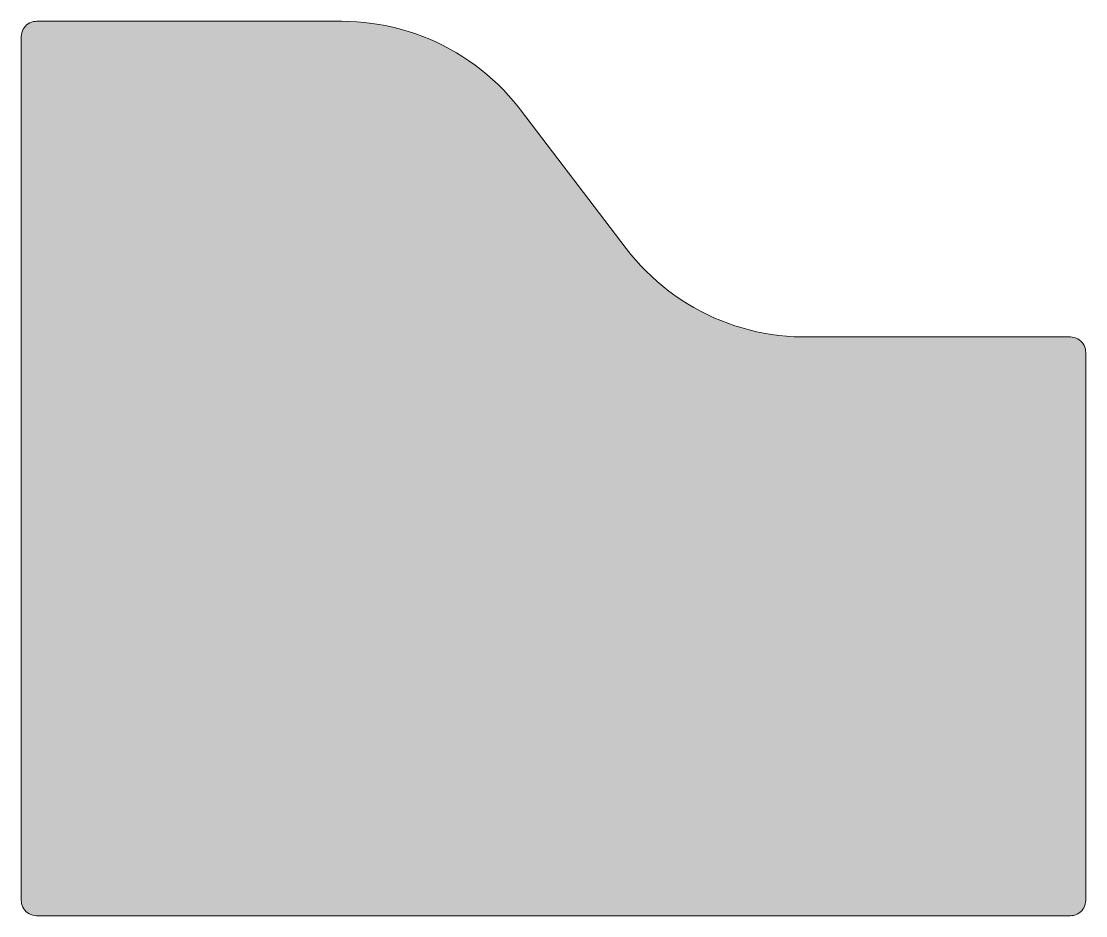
# Model space of a CAD drawing. Header units: inches. Extents: x -0.09 to 3.1, y -2.24 to 0.44.
import ezdxf

# ---------------------------------------------------------------- set-up
doc = ezdxf.new("R2010")
doc.units = ezdxf.units.IN
doc.header["$MEASUREMENT"] = 0
doc.layers.add('F.Mask', color=7, linetype='Continuous', lineweight=0)

msp = doc.modelspace()

# ---------------------------------------------------------------- hatches: boundary and pattern name
at = {"layer": 'F.Mask', "true_color": 0x010101, "transparency": 33554687}
h = msp.add_hatch(color=18, dxfattribs=at)
h.dxf.hatch_style = 2
edge = h.paths.add_edge_path()
edge.add_spline(control_points=[(0.8918, 0.4383), (0.8918, 0.4383), (0.9146, 0.4372), (0.9146, 0.4372), (0.9146, 0.4372), (0.9373, 0.4352), (0.9373, 0.4352), (0.9373, 0.4352), (0.9598, 0.4325), (0.9598, 0.4325), (0.9598, 0.4325), (0.9822, 0.4291), (0.9822, 0.4291), (0.9822, 0.4291), (1.0043, 0.4249), (1.0043, 0.4249), (1.0043, 0.4249), (1.0263, 0.42), (1.0263, 0.42), (1.0263, 0.42), (1.0481, 0.4144), (1.0481, 0.4144), (1.0481, 0.4144), (1.0697, 0.4081), (1.0697, 0.4081), (1.0697, 0.4081), (1.091, 0.401), (1.091, 0.401), (1.091, 0.401), (1.1119, 0.3933), (1.1119, 0.3933), (1.1119, 0.3933), (1.1327, 0.3849), (1.1327, 0.3849), (1.1327, 0.3849), (1.1531, 0.3757), (1.1531, 0.3757), (1.1531, 0.3757), (1.1732, 0.366), (1.1732, 0.366), (1.1732, 0.366), (1.193, 0.3555), (1.193, 0.3555), (1.193, 0.3555), (1.2125, 0.3444), (1.2125, 0.3444), (1.2125, 0.3444), (1.2315, 0.3327), (1.2315, 0.3327), (1.2315, 0.3327), (1.2502, 0.3203), (1.2502, 0.3203), (1.2502, 0.3203), (1.2685, 0.3073), (1.2685, 0.3073), (1.2685, 0.3073), (1.2863, 0.2936), (1.2863, 0.2936), (1.2863, 0.2936), (1.3038, 0.2794), (1.3038, 0.2794), (1.3038, 0.2794), (1.3208, 0.2646), (1.3208, 0.2646), (1.3208, 0.2646), (1.3373, 0.2491), (1.3373, 0.2491), (1.3373, 0.2491), (1.3533, 0.2331), (1.3533, 0.2331), (1.3533, 0.2331), (1.3688, 0.2164), (1.3688, 0.2164), (1.3688, 0.2164), (1.3837, 0.1993), (1.3837, 0.1993), (1.3837, 0.1993), (1.3982, 0.1815), (1.3982, 0.1815), (1.3982, 0.1815), (1.4043, 0.1736), (1.4043, 0.1736), (1.4043, 0.1736), (1.7206, -0.2411), (1.7206, -0.2411), (1.7206, -0.2411), (1.7348, -0.2591), (1.7348, -0.2591), (1.7348, -0.2591), (1.7495, -0.2765), (1.7495, -0.2765), (1.7495, -0.2765), (1.7648, -0.2934), (1.7648, -0.2934), (1.7648, -0.2934), (1.7806, -0.3097), (1.7806, -0.3097), (1.7806, -0.3097), (1.7969, -0.3254), (1.7969, -0.3254), (1.7969, -0.3254), (1.8136, -0.3405), (1.8136, -0.3405), (1.8136, -0.3405), (1.8309, -0.355), (1.8309, -0.355), (1.8309, -0.355), (1.8486, -0.3689), (1.8486, -0.3689), (1.8486, -0.3689), (1.8667, -0.3822), (1.8667, -0.3822), (1.8667, -0.3822), (1.8852, -0.3949), (1.8852, -0.3949), (1.8852, -0.3949), (1.9041, -0.4069), (1.9041, -0.4069), (1.9041, -0.4069), (1.9233, -0.4183), (1.9233, -0.4183), (1.9233, -0.4183), (1.943, -0.429), (1.943, -0.429), (1.943, -0.429), (1.963, -0.4391), (1.963, -0.4391), (1.963, -0.4391), (1.9832, -0.4485), (1.9832, -0.4485), (1.9832, -0.4485), (2.0039, -0.4572), (2.0039, -0.4572), (2.0039, -0.4572), (2.0248, -0.4652), (2.0248, -0.4652), (2.0248, -0.4652), (2.046, -0.4726), (2.046, -0.4726), (2.046, -0.4726), (2.0674, -0.4792), (2.0674, -0.4792), (2.0674, -0.4792), (2.0891, -0.4852), (2.0891, -0.4852), (2.0891, -0.4852), (2.111, -0.4904), (2.111, -0.4904), (2.111, -0.4904), (2.133, -0.4949), (2.133, -0.4949), (2.133, -0.4949), (2.1553, -0.4986), (2.1553, -0.4986), (2.1553, -0.4986), (2.1778, -0.5016), (2.1778, -0.5016), (2.1778, -0.5016), (2.2004, -0.5039), (2.2004, -0.5039), (2.2004, -0.5039), (2.2232, -0.5054), (2.2232, -0.5054), (2.2232, -0.5054), (2.246, -0.5061), (2.246, -0.5061), (2.246, -0.5061), (2.256, -0.5062), (2.256, -0.5062), (2.256, -0.5062), (3.0497, -0.5062), (3.0497, -0.5062), (3.0497, -0.5062), (3.0556, -0.5065), (3.0556, -0.5065), (3.0556, -0.5065), (3.0613, -0.5077), (3.0613, -0.5077), (3.0613, -0.5077), (3.0667, -0.5094), (3.0667, -0.5094), (3.0667, -0.5094), (3.0718, -0.5118), (3.0718, -0.5118), (3.0718, -0.5118), (3.0765, -0.5148), (3.0765, -0.5148), (3.0765, -0.5148), (3.0808, -0.5183), (3.0808, -0.5183), (3.0808, -0.5183), (3.0847, -0.5223), (3.0847, -0.5223), (3.0847, -0.5223), (3.088, -0.5268), (3.088, -0.5268), (3.088, -0.5268), (3.0908, -0.5316), (3.0908, -0.5316), (3.0908, -0.5316), (3.093, -0.5368), (3.093, -0.5368), (3.093, -0.5368), (3.0946, -0.5423), (3.0946, -0.5423), (3.0946, -0.5423), (3.0955, -0.548), (3.0955, -0.548), (3.0955, -0.548), (3.0957, -0.5521), (3.0957, -0.5521), (3.0957, -0.5521), (3.0957, -2.1925), (3.0957, -2.1925), (3.0957, -2.1925), (3.0953, -2.1984), (3.0953, -2.1984), (3.0953, -2.1984), (3.0942, -2.2041), (3.0942, -2.2041), (3.0942, -2.2041), (3.0924, -2.2095), (3.0924, -2.2095), (3.0924, -2.2095), (3.09, -2.2146), (3.09, -2.2146), (3.09, -2.2146), (3.0871, -2.2193), (3.0871, -2.2193), (3.0871, -2.2193), (3.0836, -2.2236), (3.0836, -2.2236), (3.0836, -2.2236), (3.0795, -2.2275), (3.0795, -2.2275), (3.0795, -2.2275), (3.0751, -2.2308), (3.0751, -2.2308), (3.0751, -2.2308), (3.0702, -2.2336), (3.0702, -2.2336), (3.0702, -2.2336), (3.0651, -2.2358), (3.0651, -2.2358), (3.0651, -2.2358), (3.0596, -2.2374), (3.0596, -2.2374), (3.0596, -2.2374), (3.0538, -2.2383), (3.0538, -2.2383), (3.0538, -2.2383), (3.0497, -2.2385), (3.0497, -2.2385), (3.0497, -2.2385), (-0.0434, -2.2385), (-0.0434, -2.2385), (-0.0434, -2.2385), (-0.0493, -2.2381), (-0.0493, -2.2381), (-0.0493, -2.2381), (-0.055, -2.237), (-0.055, -2.237), (-0.055, -2.237), (-0.0604, -2.2352), (-0.0604, -2.2352), (-0.0604, -2.2352), (-0.0655, -2.2328), (-0.0655, -2.2328), (-0.0655, -2.2328), (-0.0702, -2.2299), (-0.0702, -2.2299), (-0.0702, -2.2299), (-0.0745, -2.2264), (-0.0745, -2.2264), (-0.0745, -2.2264), (-0.0784, -2.2223), (-0.0784, -2.2223), (-0.0784, -2.2223), (-0.0817, -2.2179), (-0.0817, -2.2179), (-0.0817, -2.2179), (-0.0845, -2.213), (-0.0845, -2.213), (-0.0845, -2.213), (-0.0867, -2.2078), (-0.0867, -2.2078), (-0.0867, -2.2078), (-0.0883, -2.2024), (-0.0883, -2.2024), (-0.0883, -2.2024), (-0.0892, -2.1966), (-0.0892, -2.1966), (-0.0892, -2.1966), (-0.0894, -2.1926), (-0.0894, -2.1926), (-0.0894, -2.1926), (-0.0894, 0.3927), (-0.0894, 0.3927), (-0.0894, 0.3927), (-0.089, 0.3986), (-0.089, 0.3986), (-0.089, 0.3986), (-0.0879, 0.4043), (-0.0879, 0.4043), (-0.0879, 0.4043), (-0.0861, 0.4097), (-0.0861, 0.4097), (-0.0861, 0.4097), (-0.0837, 0.4148), (-0.0837, 0.4148), (-0.0837, 0.4148), (-0.0808, 0.4195), (-0.0808, 0.4195), (-0.0808, 0.4195), (-0.0772, 0.4238), (-0.0772, 0.4238), (-0.0772, 0.4238), (-0.0733, 0.4277), (-0.0733, 0.4277), (-0.0733, 0.4277), (-0.0688, 0.431), (-0.0688, 0.431), (-0.0688, 0.431), (-0.064, 0.4338), (-0.064, 0.4338), (-0.064, 0.4338), (-0.0588, 0.4361), (-0.0588, 0.4361), (-0.0588, 0.4361), (-0.0533, 0.4376), (-0.0533, 0.4376), (-0.0533, 0.4376), (-0.0476, 0.4385), (-0.0476, 0.4385), (-0.0476, 0.4385), (-0.0434, 0.4387), (-0.0434, 0.4387), (-0.0434, 0.4387), (0.8689, 0.4387), (0.8689, 0.4387), (0.8689, 0.4387), (0.8918, 0.4383), (0.8918, 0.4383)], knot_values=[0, 0, 0, 0, 1, 1, 1, 2, 2, 2, 3, 3, 3, 4, 4, 4, 5, 5, 5, 6, 6, 6, 7, 7, 7, 8, 8, 8, 9, 9, 9, 10, 10, 10, 11, 11, 11, 12, 12, 12, 13, 13, 13, 14, 14, 14, 15, 15, 15, 16, 16, 16, 17, 17, 17, 18, 18, 18, 19, 19, 19, 20, 20, 20, 21, 21, 21, 22, 22, 22, 23, 23, 23, 24, 24, 24, 25, 25, 25, 26, 26, 26, 27, 27, 27, 28, 28, 28, 29, 29, 29, 30, 30, 30, 31, 31, 31, 32, 32, 32, 33, 33, 33, 34, 34, 34, 35, 35, 35, 36, 36, 36, 37, 37, 37, 38, 38, 38, 39, 39, 39, 40, 40, 40, 41, 41, 41, 42, 42, 42, 43, 43, 43, 44, 44, 44, 45, 45, 45, 46, 46, 46, 47, 47, 47, 48, 48, 48, 49, 49, 49, 50, 50, 50, 51, 51, 51, 52, 52, 52, 53, 53, 53, 54, 54, 54, 55, 55, 55, 56, 56, 56, 57, 57, 57, 58, 58, 58, 59, 59, 59, 60, 60, 60, 61, 61, 61, 62, 62, 62, 63, 63, 63, 64, 64, 64, 65, 65, 65, 66, 66, 66, 67, 67, 67, 68, 68, 68, 69, 69, 69, 70, 70, 70, 71, 71, 71, 72, 72, 72, 73, 73, 73, 74, 74, 74, 75, 75, 75, 76, 76, 76, 77, 77, 77, 78, 78, 78, 79, 79, 79, 80, 80, 80, 81, 81, 81, 82, 82, 82, 83, 83, 83, 84, 84, 84, 85, 85, 85, 86, 86, 86, 87, 87, 87, 88, 88, 88, 89, 89, 89, 90, 90, 90, 91, 91, 91, 92, 92, 92, 93, 93, 93, 94, 94, 94, 95, 95, 95, 96, 96, 96, 97, 97, 97, 98, 98, 98, 99, 99, 99, 100, 100, 100, 101, 101, 101, 102, 102, 102, 103, 103, 103, 104, 104, 104, 105, 105, 105, 106, 106, 106, 107, 107, 107, 108, 108, 108, 109, 109, 109, 110, 110, 110, 111, 111, 111, 112, 112, 112, 113, 113, 113, 114, 114, 114, 114], degree=3, periodic=0)

# ---------------------------------------------------------------- linework, layer by layer
at = {"layer": 'F.Mask', "color": 52, "lineweight": 0, "true_color": 0xc1c231}
msp.add_open_spline([(0.8918, 0.4383), (0.8918, 0.4383), (0.9146, 0.4372), (0.9146, 0.4372), (0.9146, 0.4372), (0.9373, 0.4352), (0.9373, 0.4352), (0.9373, 0.4352), (0.9598, 0.4325), (0.9598, 0.4325), (0.9598, 0.4325), (0.9822, 0.4291), (0.9822, 0.4291), (0.9822, 0.4291), (1.0043, 0.4249), (1.0043, 0.4249), (1.0043, 0.4249), (1.0263, 0.42), (1.0263, 0.42), (1.0263, 0.42), (1.0481, 0.4144), (1.0481, 0.4144), (1.0481, 0.4144), (1.0697, 0.4081), (1.0697, 0.4081), (1.0697, 0.4081), (1.091, 0.401), (1.091, 0.401), (1.091, 0.401), (1.1119, 0.3933), (1.1119, 0.3933), (1.1119, 0.3933), (1.1327, 0.3849), (1.1327, 0.3849), (1.1327, 0.3849), (1.1531, 0.3757), (1.1531, 0.3757), (1.1531, 0.3757), (1.1732, 0.366), (1.1732, 0.366), (1.1732, 0.366), (1.193, 0.3555), (1.193, 0.3555), (1.193, 0.3555), (1.2125, 0.3444), (1.2125, 0.3444), (1.2125, 0.3444), (1.2315, 0.3327), (1.2315, 0.3327), (1.2315, 0.3327), (1.2502, 0.3203), (1.2502, 0.3203), (1.2502, 0.3203), (1.2685, 0.3073), (1.2685, 0.3073), (1.2685, 0.3073), (1.2863, 0.2936), (1.2863, 0.2936), (1.2863, 0.2936), (1.3038, 0.2794), (1.3038, 0.2794), (1.3038, 0.2794), (1.3208, 0.2646), (1.3208, 0.2646), (1.3208, 0.2646), (1.3373, 0.2491), (1.3373, 0.2491), (1.3373, 0.2491), (1.3533, 0.2331), (1.3533, 0.2331), (1.3533, 0.2331), (1.3688, 0.2164), (1.3688, 0.2164), (1.3688, 0.2164), (1.3837, 0.1993), (1.3837, 0.1993), (1.3837, 0.1993), (1.3982, 0.1815), (1.3982, 0.1815), (1.3982, 0.1815), (1.4043, 0.1736), (1.4043, 0.1736), (1.4043, 0.1736), (1.7206, -0.2411), (1.7206, -0.2411), (1.7206, -0.2411), (1.7348, -0.2591), (1.7348, -0.2591), (1.7348, -0.2591), (1.7495, -0.2765), (1.7495, -0.2765), (1.7495, -0.2765), (1.7648, -0.2934), (1.7648, -0.2934), (1.7648, -0.2934), (1.7806, -0.3097), (1.7806, -0.3097), (1.7806, -0.3097), (1.7969, -0.3254), (1.7969, -0.3254), (1.7969, -0.3254), (1.8136, -0.3405), (1.8136, -0.3405), (1.8136, -0.3405), (1.8309, -0.355), (1.8309, -0.355), (1.8309, -0.355), (1.8486, -0.3689), (1.8486, -0.3689), (1.8486, -0.3689), (1.8667, -0.3822), (1.8667, -0.3822), (1.8667, -0.3822), (1.8852, -0.3949), (1.8852, -0.3949), (1.8852, -0.3949), (1.9041, -0.4069), (1.9041, -0.4069), (1.9041, -0.4069), (1.9233, -0.4183), (1.9233, -0.4183), (1.9233, -0.4183), (1.943, -0.429), (1.943, -0.429), (1.943, -0.429), (1.963, -0.4391), (1.963, -0.4391), (1.963, -0.4391), (1.9832, -0.4485), (1.9832, -0.4485), (1.9832, -0.4485), (2.0039, -0.4572), (2.0039, -0.4572), (2.0039, -0.4572), (2.0248, -0.4652), (2.0248, -0.4652), (2.0248, -0.4652), (2.046, -0.4726), (2.046, -0.4726), (2.046, -0.4726), (2.0674, -0.4792), (2.0674, -0.4792), (2.0674, -0.4792), (2.0891, -0.4852), (2.0891, -0.4852), (2.0891, -0.4852), (2.111, -0.4904), (2.111, -0.4904), (2.111, -0.4904), (2.133, -0.4949), (2.133, -0.4949), (2.133, -0.4949), (2.1553, -0.4986), (2.1553, -0.4986), (2.1553, -0.4986), (2.1778, -0.5016), (2.1778, -0.5016), (2.1778, -0.5016), (2.2004, -0.5039), (2.2004, -0.5039), (2.2004, -0.5039), (2.2232, -0.5054), (2.2232, -0.5054), (2.2232, -0.5054), (2.246, -0.5061), (2.246, -0.5061), (2.246, -0.5061), (2.256, -0.5062), (2.256, -0.5062), (2.256, -0.5062), (3.0497, -0.5062), (3.0497, -0.5062), (3.0497, -0.5062), (3.0556, -0.5065), (3.0556, -0.5065), (3.0556, -0.5065), (3.0613, -0.5077), (3.0613, -0.5077), (3.0613, -0.5077), (3.0667, -0.5094), (3.0667, -0.5094), (3.0667, -0.5094), (3.0718, -0.5118), (3.0718, -0.5118), (3.0718, -0.5118), (3.0765, -0.5148), (3.0765, -0.5148), (3.0765, -0.5148), (3.0808, -0.5183), (3.0808, -0.5183), (3.0808, -0.5183), (3.0847, -0.5223), (3.0847, -0.5223), (3.0847, -0.5223), (3.088, -0.5268), (3.088, -0.5268), (3.088, -0.5268), (3.0908, -0.5316), (3.0908, -0.5316), (3.0908, -0.5316), (3.093, -0.5368), (3.093, -0.5368), (3.093, -0.5368), (3.0946, -0.5423), (3.0946, -0.5423), (3.0946, -0.5423), (3.0955, -0.548), (3.0955, -0.548), (3.0955, -0.548), (3.0957, -0.5521), (3.0957, -0.5521), (3.0957, -0.5521), (3.0957, -2.1925), (3.0957, -2.1925), (3.0957, -2.1925), (3.0953, -2.1984), (3.0953, -2.1984), (3.0953, -2.1984), (3.0942, -2.2041), (3.0942, -2.2041), (3.0942, -2.2041), (3.0924, -2.2095), (3.0924, -2.2095), (3.0924, -2.2095), (3.09, -2.2146), (3.09, -2.2146), (3.09, -2.2146), (3.0871, -2.2193), (3.0871, -2.2193), (3.0871, -2.2193), (3.0836, -2.2236), (3.0836, -2.2236), (3.0836, -2.2236), (3.0795, -2.2275), (3.0795, -2.2275), (3.0795, -2.2275), (3.0751, -2.2308), (3.0751, -2.2308), (3.0751, -2.2308), (3.0702, -2.2336), (3.0702, -2.2336), (3.0702, -2.2336), (3.0651, -2.2358), (3.0651, -2.2358), (3.0651, -2.2358), (3.0596, -2.2374), (3.0596, -2.2374), (3.0596, -2.2374), (3.0538, -2.2383), (3.0538, -2.2383), (3.0538, -2.2383), (3.0497, -2.2385), (3.0497, -2.2385), (3.0497, -2.2385), (-0.0434, -2.2385), (-0.0434, -2.2385), (-0.0434, -2.2385), (-0.0493, -2.2381), (-0.0493, -2.2381), (-0.0493, -2.2381), (-0.055, -2.237), (-0.055, -2.237), (-0.055, -2.237), (-0.0604, -2.2352), (-0.0604, -2.2352), (-0.0604, -2.2352), (-0.0655, -2.2328), (-0.0655, -2.2328), (-0.0655, -2.2328), (-0.0702, -2.2299), (-0.0702, -2.2299), (-0.0702, -2.2299), (-0.0745, -2.2264), (-0.0745, -2.2264), (-0.0745, -2.2264), (-0.0784, -2.2223), (-0.0784, -2.2223), (-0.0784, -2.2223), (-0.0817, -2.2179), (-0.0817, -2.2179), (-0.0817, -2.2179), (-0.0845, -2.213), (-0.0845, -2.213), (-0.0845, -2.213), (-0.0867, -2.2078), (-0.0867, -2.2078), (-0.0867, -2.2078), (-0.0883, -2.2024), (-0.0883, -2.2024), (-0.0883, -2.2024), (-0.0892, -2.1966), (-0.0892, -2.1966), (-0.0892, -2.1966), (-0.0894, -2.1926), (-0.0894, -2.1926), (-0.0894, -2.1926), (-0.0894, 0.3927), (-0.0894, 0.3927), (-0.0894, 0.3927), (-0.089, 0.3986), (-0.089, 0.3986), (-0.089, 0.3986), (-0.0879, 0.4043), (-0.0879, 0.4043), (-0.0879, 0.4043), (-0.0861, 0.4097), (-0.0861, 0.4097), (-0.0861, 0.4097), (-0.0837, 0.4148), (-0.0837, 0.4148), (-0.0837, 0.4148), (-0.0808, 0.4195), (-0.0808, 0.4195), (-0.0808, 0.4195), (-0.0772, 0.4238), (-0.0772, 0.4238), (-0.0772, 0.4238), (-0.0733, 0.4277), (-0.0733, 0.4277), (-0.0733, 0.4277), (-0.0688, 0.431), (-0.0688, 0.431), (-0.0688, 0.431), (-0.064, 0.4338), (-0.064, 0.4338), (-0.064, 0.4338), (-0.0588, 0.4361), (-0.0588, 0.4361), (-0.0588, 0.4361), (-0.0533, 0.4376), (-0.0533, 0.4376), (-0.0533, 0.4376), (-0.0476, 0.4385), (-0.0476, 0.4385), (-0.0476, 0.4385), (-0.0434, 0.4387), (-0.0434, 0.4387), (-0.0434, 0.4387), (0.8689, 0.4387), (0.8689, 0.4387), (0.8689, 0.4387), (0.8918, 0.4383), (0.8918, 0.4383)], degree=3, knots=[0, 0, 0, 0, 1, 1, 1, 2, 2, 2, 3, 3, 3, 4, 4, 4, 5, 5, 5, 6, 6, 6, 7, 7, 7, 8, 8, 8, 9, 9, 9, 10, 10, 10, 11, 11, 11, 12, 12, 12, 13, 13, 13, 14, 14, 14, 15, 15, 15, 16, 16, 16, 17, 17, 17, 18, 18, 18, 19, 19, 19, 20, 20, 20, 21, 21, 21, 22, 22, 22, 23, 23, 23, 24, 24, 24, 25, 25, 25, 26, 26, 26, 27, 27, 27, 28, 28, 28, 29, 29, 29, 30, 30, 30, 31, 31, 31, 32, 32, 32, 33, 33, 33, 34, 34, 34, 35, 35, 35, 36, 36, 36, 37, 37, 37, 38, 38, 38, 39, 39, 39, 40, 40, 40, 41, 41, 41, 42, 42, 42, 43, 43, 43, 44, 44, 44, 45, 45, 45, 46, 46, 46, 47, 47, 47, 48, 48, 48, 49, 49, 49, 50, 50, 50, 51, 51, 51, 52, 52, 52, 53, 53, 53, 54, 54, 54, 55, 55, 55, 56, 56, 56, 57, 57, 57, 58, 58, 58, 59, 59, 59, 60, 60, 60, 61, 61, 61, 62, 62, 62, 63, 63, 63, 64, 64, 64, 65, 65, 65, 66, 66, 66, 67, 67, 67, 68, 68, 68, 69, 69, 69, 70, 70, 70, 71, 71, 71, 72, 72, 72, 73, 73, 73, 74, 74, 74, 75, 75, 75, 76, 76, 76, 77, 77, 77, 78, 78, 78, 79, 79, 79, 80, 80, 80, 81, 81, 81, 82, 82, 82, 83, 83, 83, 84, 84, 84, 85, 85, 85, 86, 86, 86, 87, 87, 87, 88, 88, 88, 89, 89, 89, 90, 90, 90, 91, 91, 91, 92, 92, 92, 93, 93, 93, 94, 94, 94, 95, 95, 95, 96, 96, 96, 97, 97, 97, 98, 98, 98, 99, 99, 99, 100, 100, 100, 101, 101, 101, 102, 102, 102, 103, 103, 103, 104, 104, 104, 105, 105, 105, 106, 106, 106, 107, 107, 107, 108, 108, 108, 109, 109, 109, 110, 110, 110, 111, 111, 111, 112, 112, 112, 113, 113, 113, 114, 114, 114, 114], dxfattribs=at)

doc.saveas('drawing.dxf')
